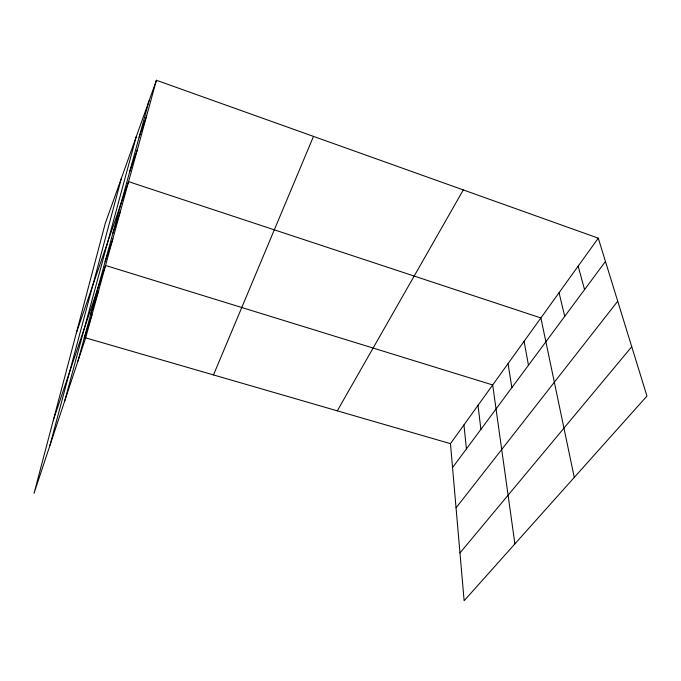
<?xml version="1.0" encoding="UTF-8"?>
<svg xmlns="http://www.w3.org/2000/svg" width="681" height="681" viewBox="0 0 681 681"><rect width="100%" height="100%" fill="white"/><g stroke="black" fill="none" stroke-linecap="round" stroke-linejoin="round"><path stroke-width="1.02" d="M49.917 445.476L121.524 177.894M64.763 400.786L136.302 136.549M77.906 361.228L149.028 100.907M156.409 80.264L105.266 223.402L34.05 493.248L85.67 337.861L156.409 80.264L598.284 238.163L646.95 396.053L464.127 600.736L450.464 443.654L598.284 238.163M84.223 338.125L91.986 314.852M90.837 313.89L98.609 290.744M53.373 420.032L105.555 265.462L492.686 384.961L514.896 543.889M105.104 261.683L112.842 238.912M112.799 233.506L120.503 211.016M76.408 332.762L128.564 181.648L540.893 317.95L574.27 477.424M129.748 171.484L137.332 149.735M139.103 137.239L146.594 115.991M213.494 374.933L313.49 136.396M337.299 410.83L463.301 189.931M452.55 467.592L605.46 261.444M456.049 507.856L617.718 301.215M459.973 552.963L631.747 346.723M85.67 337.861L450.464 443.654M578.169 266.118L584.545 289.629M559.067 292.685L564.719 316.367M524.081 341.317L528.473 365.229M508.026 363.637L511.882 387.6M478.002 405.374L480.897 429.37M463.94 424.918L466.417 448.898"/></g></svg>
